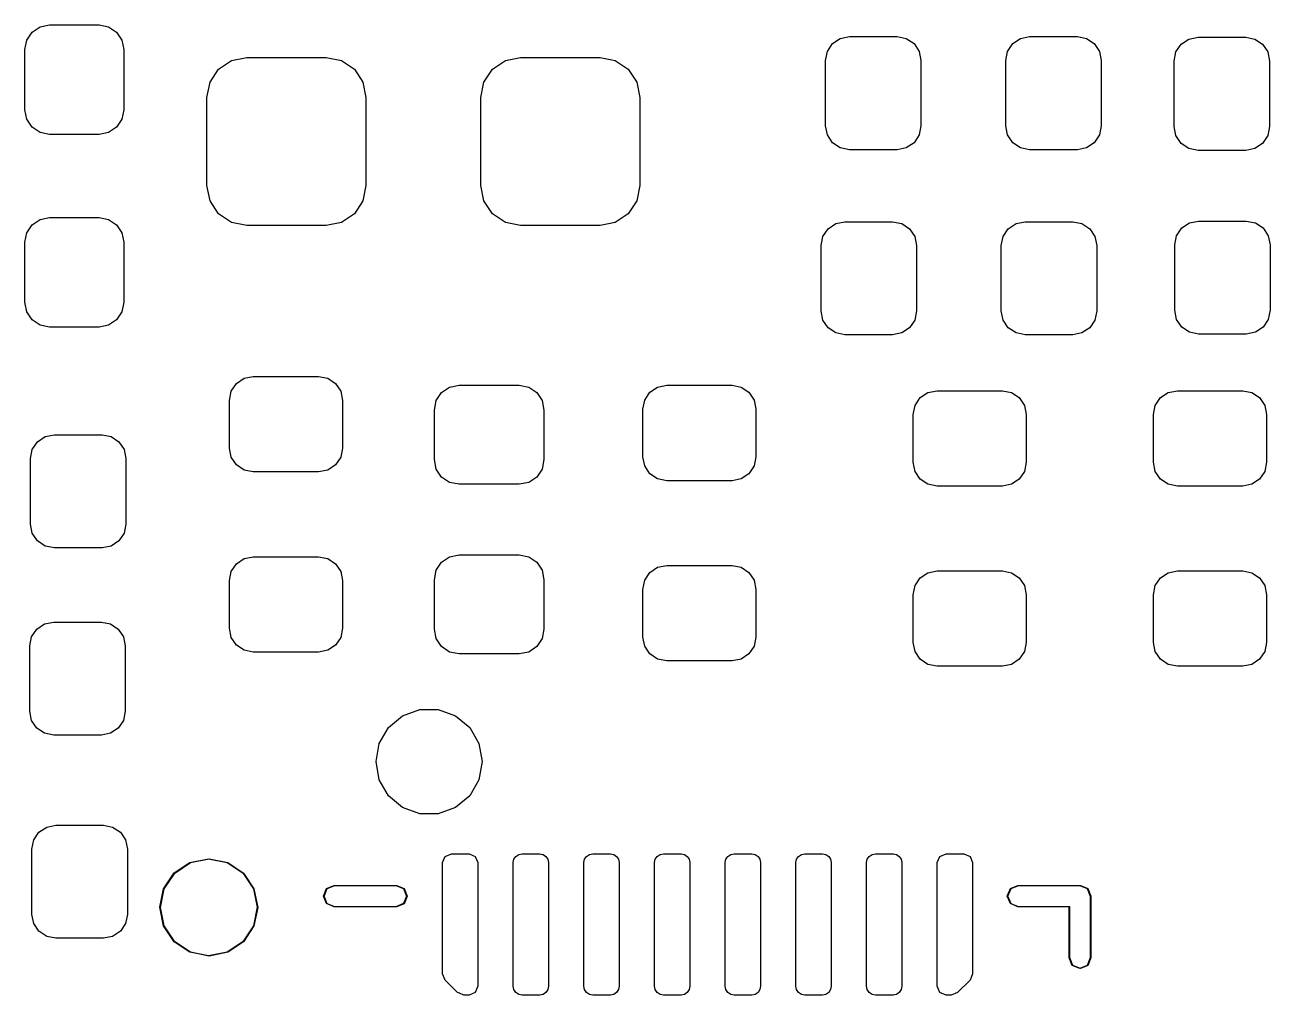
# Model space of a CAD drawing. Extents: x -4.6 to 74, y -9.9 to 22.
# Drawn here: x 10.31 to 17.34, y 5.32 to 10.8 of the extents above; entities that cross this region are included whole.
import ezdxf

# ---------------------------------------------------------------- set-up
doc = ezdxf.new("R2010")
doc.units = 0
doc.header["$MEASUREMENT"] = 0
doc.layers.get('0').update_dxf_attribs({"color": 252, "linetype": 'CONTINUOUS'})
doc.layers.add('BLACK', color=140, linetype='CONTINUOUS')
doc.layers.get('0').off()

# ---------------------------------------------------------------- blocks, each defined once
blk = doc.blocks.new('Tang_Nano_9K_3672-F_Mask')
at = {"layer": 'BLACK', "linetype": 'Continuous'}
for p, q in [((4.26362, -3.43294), (4.26481, -3.43115)), ((4.26481, -3.43115), (4.2666, -3.42996)), ((4.2666, -3.42996), (4.26871, -3.42954)), ((4.26871, -3.42954), (4.27973, -3.42954)), ((4.27973, -3.42954), (4.28184, -3.42996)), ((4.28184, -3.42996), (4.28363, -3.43115)), ((4.28363, -3.43115), (4.28482, -3.43294)), ((4.4449, -3.43256), (4.44693, -3.43216)), ((4.44693, -3.43216), (4.45756, -3.43216)), ((4.45756, -3.43216), (4.45959, -3.43256)), ((4.48505, -3.43256), (4.48709, -3.43216)), ((4.48709, -3.43216), (4.49772, -3.43216)), ((4.49772, -3.43216), (4.49975, -3.43256)), ((4.52257, -3.4327), (4.52461, -3.43229)), ((4.52461, -3.43229), (4.53524, -3.43229)), ((4.53524, -3.43229), (4.53727, -3.4327)), ((4.2632, -3.43505), (4.26362, -3.43294)), ((4.2632, -3.44843), (4.2632, -3.43505)), ((4.28482, -3.43294), (4.28524, -3.43505)), ((4.28524, -3.43505), (4.28524, -3.44843)), ((4.44202, -3.43544), (4.44317, -3.43371)), ((4.44317, -3.43371), (4.4449, -3.43256)), ((4.45959, -3.43256), (4.46132, -3.43371)), ((4.46132, -3.43371), (4.46247, -3.43544)), ((4.48218, -3.43544), (4.48333, -3.43371)), ((4.48333, -3.43371), (4.48505, -3.43256)), ((4.49975, -3.43256), (4.50147, -3.43371)), ((4.50147, -3.43371), (4.50263, -3.43544)), ((4.5197, -3.43557), (4.52085, -3.43385)), ((4.52085, -3.43385), (4.52257, -3.4327)), ((4.53727, -3.4327), (4.53899, -3.43385)), ((4.53899, -3.43385), (4.54015, -3.43557)), ((4.30637, -3.43942), (4.30924, -3.43749)), ((4.30924, -3.43749), (4.31263, -3.43682)), ((4.31263, -3.43682), (4.33035, -3.43682)), ((4.33035, -3.43682), (4.33374, -3.43749)), ((4.33374, -3.43749), (4.33661, -3.43942)), ((4.36739, -3.43942), (4.37026, -3.43749)), ((4.37026, -3.43749), (4.37365, -3.43682)), ((4.37365, -3.43682), (4.39137, -3.43682)), ((4.39137, -3.43682), (4.39476, -3.43749)), ((4.39476, -3.43749), (4.39763, -3.43942)), ((4.44161, -3.43747), (4.44202, -3.43544)), ((4.44161, -3.45204), (4.44161, -3.43747)), ((4.46247, -3.43544), (4.46287, -3.43747)), ((4.46287, -3.43747), (4.46287, -3.45204)), ((4.48177, -3.43747), (4.48218, -3.43544)), ((4.48177, -3.45204), (4.48177, -3.43747)), ((4.50263, -3.43544), (4.50303, -3.43747)), ((4.50303, -3.43747), (4.50303, -3.45204)), ((4.51929, -3.43761), (4.5197, -3.43557)), ((4.51929, -3.45217), (4.51929, -3.43761)), ((4.54015, -3.43557), (4.54055, -3.43761)), ((4.54055, -3.43761), (4.54055, -3.45217)), ((4.30445, -3.44229), (4.30637, -3.43942)), ((4.33661, -3.43942), (4.33853, -3.44229)), ((4.36547, -3.44229), (4.36739, -3.43942)), ((4.39763, -3.43942), (4.39955, -3.44229)), ((4.30377, -3.44568), (4.30445, -3.44229)), ((4.33853, -3.44229), (4.3392, -3.44568)), ((4.3648, -3.44568), (4.36547, -3.44229)), ((4.39955, -3.44229), (4.40023, -3.44568)), ((4.30377, -3.46536), (4.30377, -3.44568)), ((4.3392, -3.44568), (4.3392, -3.46536)), ((4.3648, -3.46536), (4.3648, -3.44568)), ((4.40023, -3.44568), (4.40023, -3.46536)), ((4.26362, -3.45054), (4.2632, -3.44843)), ((4.28524, -3.44843), (4.28482, -3.45054)), ((4.26481, -3.45233), (4.26362, -3.45054)), ((4.28482, -3.45054), (4.28363, -3.45233)), ((4.2666, -3.45353), (4.26481, -3.45233)), ((4.26871, -3.45395), (4.2666, -3.45353)), ((4.27973, -3.45395), (4.26871, -3.45395)), ((4.28184, -3.45353), (4.27973, -3.45395)), ((4.28363, -3.45233), (4.28184, -3.45353)), ((4.44202, -3.45407), (4.44161, -3.45204)), ((4.44317, -3.4558), (4.44202, -3.45407)), ((4.46247, -3.45407), (4.46132, -3.4558)), ((4.46287, -3.45204), (4.46247, -3.45407)), ((4.48218, -3.45407), (4.48177, -3.45204)), ((4.48333, -3.4558), (4.48218, -3.45407)), ((4.50263, -3.45407), (4.50147, -3.4558)), ((4.50303, -3.45204), (4.50263, -3.45407)), ((4.5197, -3.45421), (4.51929, -3.45217)), ((4.52085, -3.45593), (4.5197, -3.45421)), ((4.54015, -3.45421), (4.53899, -3.45593)), ((4.54055, -3.45217), (4.54015, -3.45421)), ((4.4449, -3.45695), (4.44317, -3.4558)), ((4.44693, -3.45735), (4.4449, -3.45695)), ((4.45959, -3.45695), (4.45756, -3.45735)), ((4.46132, -3.4558), (4.45959, -3.45695)), ((4.48505, -3.45695), (4.48333, -3.4558)), ((4.48709, -3.45735), (4.48505, -3.45695)), ((4.49975, -3.45695), (4.49772, -3.45735)), ((4.50147, -3.4558), (4.49975, -3.45695)), ((4.52257, -3.45709), (4.52085, -3.45593)), ((4.52461, -3.45749), (4.52257, -3.45709)), ((4.53727, -3.45709), (4.53524, -3.45749)), ((4.53899, -3.45593), (4.53727, -3.45709)), ((4.45756, -3.45735), (4.44693, -3.45735)), ((4.49772, -3.45735), (4.48709, -3.45735)), ((4.53524, -3.45749), (4.52461, -3.45749)), ((4.30445, -3.46875), (4.30377, -3.46536)), ((4.3392, -3.46536), (4.33853, -3.46875)), ((4.36547, -3.46875), (4.3648, -3.46536)), ((4.40023, -3.46536), (4.39955, -3.46875)), ((4.30637, -3.47163), (4.30445, -3.46875)), ((4.33853, -3.46875), (4.33661, -3.47163)), ((4.36739, -3.47163), (4.36547, -3.46875)), ((4.39955, -3.46875), (4.39763, -3.47163)), ((4.26481, -3.47406), (4.2666, -3.47287)), ((4.2666, -3.47287), (4.26871, -3.47245)), ((4.26871, -3.47245), (4.27973, -3.47245)), ((4.27973, -3.47245), (4.28184, -3.47287)), ((4.28184, -3.47287), (4.28363, -3.47406)), ((4.30924, -3.47355), (4.30637, -3.47163)), ((4.31263, -3.47422), (4.30924, -3.47355)), ((4.33374, -3.47355), (4.33035, -3.47422)), ((4.33661, -3.47163), (4.33374, -3.47355)), ((4.37026, -3.47355), (4.36739, -3.47163)), ((4.37365, -3.47422), (4.37026, -3.47355)), ((4.39476, -3.47355), (4.39137, -3.47422)), ((4.39763, -3.47163), (4.39476, -3.47355)), ((4.44217, -3.47496), (4.4439, -3.47381)), ((4.4439, -3.47381), (4.44593, -3.4734)), ((4.44593, -3.4734), (4.45656, -3.4734)), ((4.45656, -3.4734), (4.45859, -3.47381)), ((4.45859, -3.47381), (4.46032, -3.47496)), ((4.48233, -3.47496), (4.48405, -3.47381)), ((4.48405, -3.47381), (4.48609, -3.4734)), ((4.48609, -3.4734), (4.49672, -3.4734)), ((4.49672, -3.4734), (4.49875, -3.47381)), ((4.49875, -3.47381), (4.50047, -3.47496)), ((4.52097, -3.47479), (4.52269, -3.47364)), ((4.52269, -3.47364), (4.52472, -3.47324)), ((4.52472, -3.47324), (4.53535, -3.47324)), ((4.53535, -3.47324), (4.53739, -3.47364)), ((4.53739, -3.47364), (4.53911, -3.47479)), ((4.2632, -3.47796), (4.26362, -3.47585)), ((4.26362, -3.47585), (4.26481, -3.47406)), ((4.28363, -3.47406), (4.28482, -3.47585)), ((4.28482, -3.47585), (4.28524, -3.47796)), ((4.33035, -3.47422), (4.31263, -3.47422)), ((4.39137, -3.47422), (4.37365, -3.47422)), ((4.44061, -3.47872), (4.44102, -3.47668)), ((4.44102, -3.47668), (4.44217, -3.47496)), ((4.46032, -3.47496), (4.46147, -3.47668)), ((4.46147, -3.47668), (4.46187, -3.47872)), ((4.48077, -3.47872), (4.48118, -3.47668)), ((4.48118, -3.47668), (4.48233, -3.47496)), ((4.50047, -3.47496), (4.50163, -3.47668)), ((4.50163, -3.47668), (4.50203, -3.47872)), ((4.51941, -3.47855), (4.51981, -3.47652)), ((4.51981, -3.47652), (4.52097, -3.47479)), ((4.53911, -3.47479), (4.54026, -3.47652)), ((4.54026, -3.47652), (4.54067, -3.47855)), ((4.2632, -3.49135), (4.2632, -3.47796)), ((4.28524, -3.47796), (4.28524, -3.49135)), ((4.44061, -3.49328), (4.44061, -3.47872)), ((4.46187, -3.47872), (4.46187, -3.49328)), ((4.48077, -3.49328), (4.48077, -3.47872)), ((4.50203, -3.47872), (4.50203, -3.49328)), ((4.51941, -3.49312), (4.51941, -3.47855)), ((4.54067, -3.47855), (4.54067, -3.49312)), ((4.26362, -3.49346), (4.2632, -3.49135)), ((4.28524, -3.49135), (4.28482, -3.49346)), ((4.44102, -3.49532), (4.44061, -3.49328)), ((4.46187, -3.49328), (4.46147, -3.49532)), ((4.48118, -3.49532), (4.48077, -3.49328)), ((4.50203, -3.49328), (4.50163, -3.49532)), ((4.51981, -3.49515), (4.51941, -3.49312)), ((4.54067, -3.49312), (4.54026, -3.49515)), ((4.26481, -3.49525), (4.26362, -3.49346)), ((4.2666, -3.49644), (4.26481, -3.49525)), ((4.28363, -3.49525), (4.28184, -3.49644)), ((4.28482, -3.49346), (4.28363, -3.49525)), ((4.44217, -3.49704), (4.44102, -3.49532)), ((4.46147, -3.49532), (4.46032, -3.49704)), ((4.48233, -3.49704), (4.48118, -3.49532)), ((4.50163, -3.49532), (4.50047, -3.49704)), ((4.52097, -3.49688), (4.51981, -3.49515)), ((4.54026, -3.49515), (4.53911, -3.49688)), ((4.26871, -3.49686), (4.2666, -3.49644)), ((4.27973, -3.49686), (4.26871, -3.49686)), ((4.28184, -3.49644), (4.27973, -3.49686)), ((4.4439, -3.49819), (4.44217, -3.49704)), ((4.44593, -3.4986), (4.4439, -3.49819)), ((4.45656, -3.4986), (4.44593, -3.4986)), ((4.45859, -3.49819), (4.45656, -3.4986)), ((4.46032, -3.49704), (4.45859, -3.49819)), ((4.48405, -3.49819), (4.48233, -3.49704)), ((4.48609, -3.4986), (4.48405, -3.49819)), ((4.49672, -3.4986), (4.48609, -3.4986)), ((4.49875, -3.49819), (4.49672, -3.4986)), ((4.50047, -3.49704), (4.49875, -3.49819)), ((4.52269, -3.49803), (4.52097, -3.49688)), ((4.52472, -3.49843), (4.52269, -3.49803)), ((4.53535, -3.49843), (4.52472, -3.49843)), ((4.53739, -3.49803), (4.53535, -3.49843)), ((4.53911, -3.49688), (4.53739, -3.49803)), ((4.30918, -3.51116), (4.31034, -3.50944)), ((4.31034, -3.50944), (4.31206, -3.50829)), ((4.31206, -3.50829), (4.31409, -3.50788)), ((4.31409, -3.50788), (4.32866, -3.50788)), ((4.32866, -3.50788), (4.3307, -3.50829)), ((4.3307, -3.50829), (4.33242, -3.50944)), ((4.33242, -3.50944), (4.33357, -3.51116)), ((4.35785, -3.51027), (4.35996, -3.50985)), ((4.35996, -3.50985), (4.37335, -3.50985)), ((4.37335, -3.50985), (4.37546, -3.51027)), ((4.40419, -3.51026), (4.40622, -3.50985)), ((4.40622, -3.50985), (4.42079, -3.50985)), ((4.42079, -3.50985), (4.42282, -3.51026)), ((4.30878, -3.5132), (4.30918, -3.51116)), ((4.33357, -3.51116), (4.33398, -3.5132)), ((4.35487, -3.51325), (4.35606, -3.51147)), ((4.35606, -3.51147), (4.35785, -3.51027)), ((4.37546, -3.51027), (4.37724, -3.51147)), ((4.37724, -3.51147), (4.37844, -3.51325)), ((4.40131, -3.51313), (4.40246, -3.51141)), ((4.40246, -3.51141), (4.40419, -3.51026)), ((4.42282, -3.51026), (4.42455, -3.51141)), ((4.42455, -3.51141), (4.4257, -3.51313)), ((4.46155, -3.51433), (4.4627, -3.5126)), ((4.4627, -3.5126), (4.46442, -3.51145)), ((4.46442, -3.51145), (4.46646, -3.51105)), ((4.46646, -3.51105), (4.48102, -3.51105)), ((4.48102, -3.51105), (4.48306, -3.51145)), ((4.48306, -3.51145), (4.48478, -3.5126)), ((4.48478, -3.5126), (4.48593, -3.51433)), ((4.51509, -3.51433), (4.51624, -3.5126)), ((4.51624, -3.5126), (4.51797, -3.51145)), ((4.51797, -3.51145), (4.52, -3.51105)), ((4.52, -3.51105), (4.53457, -3.51105)), ((4.53457, -3.51105), (4.5366, -3.51145)), ((4.5366, -3.51145), (4.53833, -3.5126)), ((4.53833, -3.5126), (4.53948, -3.51433)), ((4.30878, -3.52383), (4.30878, -3.5132)), ((4.33398, -3.5132), (4.33398, -3.52383)), ((4.35445, -3.51536), (4.35487, -3.51325)), ((4.35445, -3.52639), (4.35445, -3.51536)), ((4.37844, -3.51325), (4.37886, -3.51536)), ((4.37886, -3.51536), (4.37886, -3.52639)), ((4.40091, -3.51517), (4.40131, -3.51313)), ((4.40091, -3.5258), (4.40091, -3.51517)), ((4.4257, -3.51313), (4.4261, -3.51517)), ((4.4261, -3.51517), (4.4261, -3.5258)), ((4.46114, -3.51636), (4.46155, -3.51433)), ((4.48593, -3.51433), (4.48634, -3.51636)), ((4.51469, -3.51636), (4.51509, -3.51433)), ((4.53948, -3.51433), (4.53988, -3.51636)), ((4.46114, -3.52699), (4.46114, -3.51636)), ((4.48634, -3.51636), (4.48634, -3.52699)), ((4.51469, -3.52699), (4.51469, -3.51636)), ((4.53988, -3.51636), (4.53988, -3.52699)), ((4.26773, -3.52128), (4.26976, -3.52088)), ((4.26976, -3.52088), (4.28039, -3.52088)), ((4.28039, -3.52088), (4.28243, -3.52128)), ((4.26485, -3.52416), (4.26601, -3.52243)), ((4.26601, -3.52243), (4.26773, -3.52128)), ((4.28243, -3.52128), (4.28415, -3.52243)), ((4.28415, -3.52243), (4.2853, -3.52416)), ((4.30918, -3.52586), (4.30878, -3.52383)), ((4.33398, -3.52383), (4.33357, -3.52586)), ((4.26445, -3.52619), (4.26485, -3.52416)), ((4.26445, -3.54076), (4.26445, -3.52619)), ((4.2853, -3.52416), (4.28571, -3.52619)), ((4.28571, -3.52619), (4.28571, -3.54076)), ((4.31034, -3.52759), (4.30918, -3.52586)), ((4.33357, -3.52586), (4.33242, -3.52759)), ((4.35487, -3.5285), (4.35445, -3.52639)), ((4.37886, -3.52639), (4.37844, -3.5285)), ((4.40131, -3.52783), (4.40091, -3.5258)), ((4.4261, -3.5258), (4.4257, -3.52783)), ((4.31206, -3.52874), (4.31034, -3.52759)), ((4.31409, -3.52914), (4.31206, -3.52874)), ((4.32866, -3.52914), (4.31409, -3.52914)), ((4.3307, -3.52874), (4.32866, -3.52914)), ((4.33242, -3.52759), (4.3307, -3.52874)), ((4.35606, -3.53029), (4.35487, -3.5285)), ((4.37844, -3.5285), (4.37724, -3.53029)), ((4.40246, -3.52956), (4.40131, -3.52783)), ((4.4257, -3.52783), (4.42455, -3.52956)), ((4.46155, -3.52903), (4.46114, -3.52699)), ((4.4627, -3.53075), (4.46155, -3.52903)), ((4.48593, -3.52903), (4.48478, -3.53075)), ((4.48634, -3.52699), (4.48593, -3.52903)), ((4.51509, -3.52903), (4.51469, -3.52699)), ((4.51624, -3.53075), (4.51509, -3.52903)), ((4.53948, -3.52903), (4.53833, -3.53075)), ((4.53988, -3.52699), (4.53948, -3.52903)), ((4.35785, -3.53148), (4.35606, -3.53029)), ((4.35996, -3.5319), (4.35785, -3.53148)), ((4.37335, -3.5319), (4.35996, -3.5319)), ((4.37546, -3.53148), (4.37335, -3.5319)), ((4.37724, -3.53029), (4.37546, -3.53148)), ((4.40419, -3.53071), (4.40246, -3.52956)), ((4.40622, -3.53111), (4.40419, -3.53071)), ((4.42079, -3.53111), (4.40622, -3.53111)), ((4.42282, -3.53071), (4.42079, -3.53111)), ((4.42455, -3.52956), (4.42282, -3.53071)), ((4.46442, -3.5319), (4.4627, -3.53075)), ((4.46646, -3.53231), (4.46442, -3.5319)), ((4.48306, -3.5319), (4.48102, -3.53231)), ((4.48478, -3.53075), (4.48306, -3.5319)), ((4.51797, -3.5319), (4.51624, -3.53075)), ((4.52, -3.53231), (4.51797, -3.5319)), ((4.5366, -3.5319), (4.53457, -3.53231)), ((4.53833, -3.53075), (4.5366, -3.5319)), ((4.48102, -3.53231), (4.46646, -3.53231)), ((4.53457, -3.53231), (4.52, -3.53231)), ((4.26485, -3.54279), (4.26445, -3.54076)), ((4.26601, -3.54452), (4.26485, -3.54279)), ((4.2853, -3.54279), (4.28415, -3.54452)), ((4.28571, -3.54076), (4.2853, -3.54279)), ((4.26773, -3.54567), (4.26601, -3.54452)), ((4.26976, -3.54607), (4.26773, -3.54567)), ((4.28243, -3.54567), (4.28039, -3.54607)), ((4.28415, -3.54452), (4.28243, -3.54567)), ((4.28039, -3.54607), (4.26976, -3.54607)), ((4.31034, -3.5496), (4.31206, -3.54845)), ((4.31206, -3.54845), (4.31409, -3.54804)), ((4.31409, -3.54804), (4.32866, -3.54804)), ((4.32866, -3.54804), (4.3307, -3.54845)), ((4.3307, -3.54845), (4.33242, -3.5496)), ((4.35606, -3.54926), (4.35785, -3.54807)), ((4.35785, -3.54807), (4.35996, -3.54765)), ((4.35996, -3.54765), (4.37335, -3.54765)), ((4.37335, -3.54765), (4.37546, -3.54807)), ((4.37546, -3.54807), (4.37724, -3.54926)), ((4.30878, -3.55336), (4.30918, -3.55132)), ((4.30918, -3.55132), (4.31034, -3.5496)), ((4.33242, -3.5496), (4.33357, -3.55132)), ((4.33357, -3.55132), (4.33398, -3.55336)), ((4.35445, -3.55316), (4.35487, -3.55105)), ((4.35487, -3.55105), (4.35606, -3.54926)), ((4.37724, -3.54926), (4.37844, -3.55105)), ((4.37844, -3.55105), (4.37886, -3.55316)), ((4.40131, -3.55329), (4.40246, -3.55157)), ((4.40246, -3.55157), (4.40419, -3.55041)), ((4.40419, -3.55041), (4.40622, -3.55001)), ((4.40622, -3.55001), (4.42079, -3.55001)), ((4.42079, -3.55001), (4.42282, -3.55041)), ((4.42282, -3.55041), (4.42455, -3.55157)), ((4.42455, -3.55157), (4.4257, -3.55329)), ((4.4627, -3.55276), (4.46442, -3.55161)), ((4.46442, -3.55161), (4.46646, -3.5512)), ((4.46646, -3.5512), (4.48102, -3.5512)), ((4.48102, -3.5512), (4.48306, -3.55161)), ((4.48306, -3.55161), (4.48478, -3.55276)), ((4.51624, -3.55276), (4.51797, -3.55161)), ((4.51797, -3.55161), (4.52, -3.5512)), ((4.52, -3.5512), (4.53457, -3.5512)), ((4.53457, -3.5512), (4.5366, -3.55161)), ((4.5366, -3.55161), (4.53833, -3.55276)), ((4.30878, -3.56399), (4.30878, -3.55336)), ((4.33398, -3.55336), (4.33398, -3.56399)), ((4.35445, -3.56418), (4.35445, -3.55316)), ((4.37886, -3.55316), (4.37886, -3.56418)), ((4.40091, -3.55532), (4.40131, -3.55329)), ((4.4257, -3.55329), (4.4261, -3.55532)), ((4.46155, -3.55449), (4.4627, -3.55276)), ((4.48478, -3.55276), (4.48593, -3.55449)), ((4.51509, -3.55449), (4.51624, -3.55276)), ((4.53833, -3.55276), (4.53948, -3.55449)), ((4.40091, -3.56595), (4.40091, -3.55532)), ((4.4261, -3.55532), (4.4261, -3.56595)), ((4.46114, -3.55652), (4.46155, -3.55449)), ((4.46114, -3.56715), (4.46114, -3.55652)), ((4.48593, -3.55449), (4.48634, -3.55652)), ((4.48634, -3.55652), (4.48634, -3.56715)), ((4.51469, -3.55652), (4.51509, -3.55449)), ((4.51469, -3.56715), (4.51469, -3.55652)), ((4.53948, -3.55449), (4.53988, -3.55652)), ((4.53988, -3.55652), (4.53988, -3.56715)), ((4.26757, -3.56301), (4.26961, -3.56261)), ((4.26961, -3.56261), (4.28024, -3.56261)), ((4.28024, -3.56261), (4.28227, -3.56301)), ((4.2647, -3.56589), (4.26585, -3.56416)), ((4.26585, -3.56416), (4.26757, -3.56301)), ((4.28227, -3.56301), (4.28399, -3.56416)), ((4.28399, -3.56416), (4.28515, -3.56589)), ((4.30918, -3.56602), (4.30878, -3.56399)), ((4.33398, -3.56399), (4.33357, -3.56602)), ((4.35487, -3.56629), (4.35445, -3.56418)), ((4.37886, -3.56418), (4.37844, -3.56629)), ((4.26429, -3.56792), (4.2647, -3.56589)), ((4.26429, -3.58249), (4.26429, -3.56792)), ((4.28515, -3.56589), (4.28555, -3.56792)), ((4.28555, -3.56792), (4.28555, -3.58249)), ((4.31034, -3.56774), (4.30918, -3.56602)), ((4.31206, -3.5689), (4.31034, -3.56774)), ((4.33242, -3.56774), (4.3307, -3.5689)), ((4.33357, -3.56602), (4.33242, -3.56774)), ((4.35606, -3.56808), (4.35487, -3.56629)), ((4.35785, -3.56928), (4.35606, -3.56808)), ((4.37724, -3.56808), (4.37546, -3.56928)), ((4.37844, -3.56629), (4.37724, -3.56808)), ((4.40131, -3.56799), (4.40091, -3.56595)), ((4.40246, -3.56971), (4.40131, -3.56799)), ((4.4257, -3.56799), (4.42455, -3.56971)), ((4.4261, -3.56595), (4.4257, -3.56799)), ((4.46155, -3.56918), (4.46114, -3.56715)), ((4.48634, -3.56715), (4.48593, -3.56918)), ((4.51509, -3.56918), (4.51469, -3.56715)), ((4.53988, -3.56715), (4.53948, -3.56918)), ((4.31409, -3.5693), (4.31206, -3.5689)), ((4.32866, -3.5693), (4.31409, -3.5693)), ((4.3307, -3.5689), (4.32866, -3.5693)), ((4.35996, -3.56969), (4.35785, -3.56928)), ((4.37335, -3.56969), (4.35996, -3.56969)), ((4.37546, -3.56928), (4.37335, -3.56969)), ((4.40419, -3.57087), (4.40246, -3.56971)), ((4.40622, -3.57127), (4.40419, -3.57087)), ((4.42282, -3.57087), (4.42079, -3.57127)), ((4.42455, -3.56971), (4.42282, -3.57087)), ((4.4627, -3.57091), (4.46155, -3.56918)), ((4.46442, -3.57206), (4.4627, -3.57091)), ((4.48478, -3.57091), (4.48306, -3.57206)), ((4.48593, -3.56918), (4.48478, -3.57091)), ((4.51624, -3.57091), (4.51509, -3.56918)), ((4.51797, -3.57206), (4.51624, -3.57091)), ((4.53833, -3.57091), (4.5366, -3.57206)), ((4.53948, -3.56918), (4.53833, -3.57091)), ((4.42079, -3.57127), (4.40622, -3.57127)), ((4.46646, -3.57246), (4.46442, -3.57206)), ((4.48102, -3.57246), (4.46646, -3.57246)), ((4.48306, -3.57206), (4.48102, -3.57246)), ((4.52, -3.57246), (4.51797, -3.57206)), ((4.53457, -3.57246), (4.52, -3.57246)), ((4.5366, -3.57206), (4.53457, -3.57246)), ((4.34736, -3.58348), (4.35122, -3.58208)), ((4.35122, -3.58208), (4.35532, -3.58208)), ((4.35532, -3.58208), (4.35917, -3.58348)), ((4.2647, -3.58452), (4.26429, -3.58249)), ((4.26585, -3.58625), (4.2647, -3.58452)), ((4.28515, -3.58452), (4.28399, -3.58625)), ((4.28555, -3.58249), (4.28515, -3.58452)), ((4.34422, -3.58612), (4.34736, -3.58348)), ((4.35917, -3.58348), (4.36232, -3.58612)), ((4.26757, -3.5874), (4.26585, -3.58625)), ((4.26961, -3.5878), (4.26757, -3.5874)), ((4.28227, -3.5874), (4.28024, -3.5878)), ((4.28399, -3.58625), (4.28227, -3.5874)), ((4.34217, -3.58967), (4.34422, -3.58612)), ((4.36232, -3.58612), (4.36437, -3.58967)), ((4.28024, -3.5878), (4.26961, -3.5878)), ((4.34146, -3.59371), (4.34217, -3.58967)), ((4.36437, -3.58967), (4.36508, -3.59371)), ((4.34217, -3.59775), (4.34146, -3.59371)), ((4.36508, -3.59371), (4.36437, -3.59775)), ((4.34422, -3.6013), (4.34217, -3.59775)), ((4.36437, -3.59775), (4.36232, -3.6013)), ((4.34736, -3.60394), (4.34422, -3.6013)), ((4.36232, -3.6013), (4.35917, -3.60394)), ((4.35122, -3.60534), (4.34736, -3.60394)), ((4.35917, -3.60394), (4.35532, -3.60534)), ((4.35532, -3.60534), (4.35122, -3.60534)), ((4.26518, -3.61116), (4.26633, -3.60944)), ((4.26633, -3.60944), (4.26805, -3.60829)), ((4.26805, -3.60829), (4.27009, -3.60788)), ((4.27009, -3.60788), (4.28072, -3.60788)), ((4.28072, -3.60788), (4.28275, -3.60829)), ((4.28275, -3.60829), (4.28447, -3.60944)), ((4.28447, -3.60944), (4.28563, -3.61116)), ((4.26477, -3.6132), (4.26518, -3.61116)), ((4.28563, -3.61116), (4.28603, -3.6132)), ((4.26477, -3.62777), (4.26477, -3.6132)), ((4.28603, -3.6132), (4.28603, -3.62777)), ((4.35627, -3.6162), (4.35684, -3.61481)), ((4.35684, -3.61481), (4.35824, -3.61424)), ((4.35824, -3.61424), (4.36217, -3.61424)), ((4.36217, -3.61424), (4.36357, -3.61481)), ((4.36357, -3.61481), (4.36414, -3.6162)), ((4.37217, -3.61545), (4.37259, -3.61481)), ((4.37259, -3.61481), (4.37323, -3.61439)), ((4.37323, -3.61439), (4.37398, -3.61424)), ((4.37398, -3.61424), (4.37792, -3.61424)), ((4.37792, -3.61424), (4.37867, -3.61439)), ((4.37867, -3.61439), (4.37931, -3.61481)), ((4.37931, -3.61481), (4.37974, -3.61545)), ((4.38791, -3.61545), (4.38834, -3.61481)), ((4.38834, -3.61481), (4.38898, -3.61439)), ((4.38898, -3.61439), (4.38973, -3.61424)), ((4.38973, -3.61424), (4.39367, -3.61424)), ((4.39367, -3.61424), (4.39442, -3.61439)), ((4.39442, -3.61439), (4.39506, -3.61481)), ((4.39506, -3.61481), (4.39549, -3.61545)), ((4.40366, -3.61545), (4.40409, -3.61481)), ((4.40409, -3.61481), (4.40473, -3.61439)), ((4.40473, -3.61439), (4.40548, -3.61424)), ((4.40548, -3.61424), (4.40942, -3.61424)), ((4.40942, -3.61424), (4.41017, -3.61439)), ((4.41017, -3.61439), (4.41081, -3.61481)), ((4.41081, -3.61481), (4.41124, -3.61545)), ((4.41941, -3.61545), (4.41984, -3.61481)), ((4.41984, -3.61481), (4.42048, -3.61439)), ((4.42048, -3.61439), (4.42123, -3.61424)), ((4.42123, -3.61424), (4.42517, -3.61424)), ((4.42517, -3.61424), (4.42592, -3.61439)), ((4.42592, -3.61439), (4.42656, -3.61481)), ((4.42656, -3.61481), (4.42698, -3.61545)), ((4.43516, -3.61545), (4.43558, -3.61481)), ((4.43558, -3.61481), (4.43622, -3.61439)), ((4.43622, -3.61439), (4.43698, -3.61424)), ((4.43698, -3.61424), (4.44091, -3.61424)), ((4.44091, -3.61424), (4.44167, -3.61439)), ((4.44167, -3.61439), (4.44231, -3.61481)), ((4.44231, -3.61481), (4.44273, -3.61545)), ((4.45091, -3.61545), (4.45133, -3.61481)), ((4.45133, -3.61481), (4.45197, -3.61439)), ((4.45197, -3.61439), (4.45272, -3.61424)), ((4.45272, -3.61424), (4.45666, -3.61424)), ((4.45666, -3.61424), (4.45741, -3.61439)), ((4.45741, -3.61439), (4.45805, -3.61481)), ((4.45805, -3.61481), (4.45848, -3.61545)), ((4.4665, -3.6162), (4.46708, -3.61481)), ((4.46708, -3.61481), (4.46847, -3.61424)), ((4.46847, -3.61424), (4.47241, -3.61424)), ((4.47241, -3.61424), (4.4738, -3.61481)), ((4.4738, -3.61481), (4.47438, -3.6162)), ((4.35627, -3.64098), (4.35627, -3.6162)), ((4.36414, -3.6162), (4.36414, -3.64376)), ((4.37202, -3.6162), (4.37217, -3.61545)), ((4.37202, -3.64376), (4.37202, -3.6162)), ((4.37974, -3.61545), (4.37989, -3.6162)), ((4.37989, -3.6162), (4.37989, -3.64376)), ((4.38776, -3.6162), (4.38791, -3.61545)), ((4.38776, -3.64376), (4.38776, -3.6162)), ((4.39549, -3.61545), (4.39564, -3.6162)), ((4.39564, -3.6162), (4.39564, -3.64376)), ((4.40351, -3.6162), (4.40366, -3.61545)), ((4.40351, -3.64376), (4.40351, -3.6162)), ((4.41124, -3.61545), (4.41139, -3.6162)), ((4.41139, -3.6162), (4.41139, -3.64376)), ((4.41926, -3.6162), (4.41941, -3.61545)), ((4.41926, -3.64376), (4.41926, -3.6162)), ((4.42698, -3.61545), (4.42713, -3.6162)), ((4.42713, -3.6162), (4.42713, -3.64376)), ((4.43501, -3.6162), (4.43516, -3.61545)), ((4.43501, -3.64376), (4.43501, -3.6162)), ((4.44273, -3.61545), (4.44288, -3.6162)), ((4.44288, -3.6162), (4.44288, -3.64376)), ((4.45076, -3.6162), (4.45091, -3.61545)), ((4.45076, -3.64376), (4.45076, -3.6162)), ((4.45848, -3.61545), (4.45863, -3.6162)), ((4.45863, -3.6162), (4.45863, -3.64376)), ((4.4665, -3.64376), (4.4665, -3.6162)), ((4.47438, -3.6162), (4.47438, -3.64098)), ((4.26518, -3.6298), (4.26477, -3.62777)), ((4.28603, -3.62777), (4.28563, -3.6298)), ((4.26633, -3.63152), (4.26518, -3.6298)), ((4.26805, -3.63268), (4.26633, -3.63152)), ((4.28447, -3.63152), (4.28275, -3.63268)), ((4.28563, -3.6298), (4.28447, -3.63152)), ((4.27009, -3.63308), (4.26805, -3.63268)), ((4.28072, -3.63308), (4.27009, -3.63308)), ((4.28275, -3.63268), (4.28072, -3.63308)), ((4.35684, -3.64237), (4.35627, -3.64098)), ((4.35963, -3.64516), (4.35684, -3.64237)), ((4.4738, -3.64237), (4.47102, -3.64516)), ((4.47404, -3.6418), (4.4738, -3.64237)), ((4.47438, -3.64098), (4.47404, -3.6418)), ((4.36004, -3.64532), (4.35963, -3.64516)), ((4.36102, -3.64573), (4.36004, -3.64532)), ((4.36217, -3.64573), (4.36102, -3.64573)), ((4.36357, -3.64516), (4.36217, -3.64573)), ((4.36414, -3.64376), (4.36357, -3.64516)), ((4.37217, -3.64452), (4.37202, -3.64376)), ((4.37259, -3.64516), (4.37217, -3.64452)), ((4.37323, -3.64558), (4.37259, -3.64516)), ((4.37398, -3.64573), (4.37323, -3.64558)), ((4.37792, -3.64573), (4.37398, -3.64573)), ((4.37867, -3.64558), (4.37792, -3.64573)), ((4.37931, -3.64516), (4.37867, -3.64558)), ((4.37974, -3.64452), (4.37931, -3.64516)), ((4.37989, -3.64376), (4.37974, -3.64452)), ((4.38791, -3.64452), (4.38776, -3.64376)), ((4.38834, -3.64516), (4.38791, -3.64452)), ((4.38898, -3.64558), (4.38834, -3.64516)), ((4.38973, -3.64573), (4.38898, -3.64558)), ((4.39367, -3.64573), (4.38973, -3.64573)), ((4.39442, -3.64558), (4.39367, -3.64573)), ((4.39506, -3.64516), (4.39442, -3.64558)), ((4.39549, -3.64452), (4.39506, -3.64516)), ((4.39564, -3.64376), (4.39549, -3.64452)), ((4.40366, -3.64452), (4.40351, -3.64376)), ((4.40409, -3.64516), (4.40366, -3.64452)), ((4.40473, -3.64558), (4.40409, -3.64516)), ((4.40548, -3.64573), (4.40473, -3.64558)), ((4.40942, -3.64573), (4.40548, -3.64573)), ((4.41017, -3.64558), (4.40942, -3.64573)), ((4.41081, -3.64516), (4.41017, -3.64558)), ((4.41124, -3.64452), (4.41081, -3.64516)), ((4.41139, -3.64376), (4.41124, -3.64452)), ((4.41941, -3.64452), (4.41926, -3.64376)), ((4.41984, -3.64516), (4.41941, -3.64452)), ((4.42048, -3.64558), (4.41984, -3.64516)), ((4.42123, -3.64573), (4.42048, -3.64558)), ((4.42517, -3.64573), (4.42123, -3.64573)), ((4.42592, -3.64558), (4.42517, -3.64573)), ((4.42656, -3.64516), (4.42592, -3.64558)), ((4.42698, -3.64452), (4.42656, -3.64516)), ((4.42713, -3.64376), (4.42698, -3.64452)), ((4.43516, -3.64452), (4.43501, -3.64376)), ((4.43558, -3.64516), (4.43516, -3.64452)), ((4.43622, -3.64558), (4.43558, -3.64516)), ((4.43698, -3.64573), (4.43622, -3.64558)), ((4.44091, -3.64573), (4.43698, -3.64573)), ((4.44167, -3.64558), (4.44091, -3.64573)), ((4.44231, -3.64516), (4.44167, -3.64558)), ((4.44273, -3.64452), (4.44231, -3.64516)), ((4.44288, -3.64376), (4.44273, -3.64452)), ((4.45091, -3.64452), (4.45076, -3.64376)), ((4.45133, -3.64516), (4.45091, -3.64452)), ((4.45197, -3.64558), (4.45133, -3.64516)), ((4.45272, -3.64573), (4.45197, -3.64558)), ((4.45666, -3.64573), (4.45272, -3.64573)), ((4.45741, -3.64558), (4.45666, -3.64573)), ((4.45805, -3.64516), (4.45741, -3.64558)), ((4.45848, -3.64452), (4.45805, -3.64516)), ((4.45863, -3.64376), (4.45848, -3.64452)), ((4.46708, -3.64516), (4.4665, -3.64376)), ((4.46847, -3.64573), (4.46708, -3.64516)), ((4.46963, -3.64573), (4.46847, -3.64573)), ((4.47102, -3.64516), (4.46963, -3.64573))]:
    blk.add_line(p, q, dxfattribs=at)
blk = doc.blocks.new('Tang_Nano_9K_3672-F_Silkscreen')
at = {"layer": 'BLACK', "linetype": 'Continuous'}
for p, q in [((4.30011, -3.61619), (4.30425, -3.61536)), ((4.30425, -3.61536), (4.3084, -3.61619)), ((4.2966, -3.61854), (4.30011, -3.61619)), ((4.3084, -3.61619), (4.31191, -3.61854)), ((4.29425, -3.62205), (4.2966, -3.61854)), ((4.31191, -3.61854), (4.31425, -3.62205)), ((4.29343, -3.62619), (4.29425, -3.62205)), ((4.31425, -3.62205), (4.31508, -3.62619)), ((4.32989, -3.62369), (4.33058, -3.62201)), ((4.33058, -3.62536), (4.32989, -3.62369)), ((4.33058, -3.62201), (4.33225, -3.62132)), ((4.33225, -3.62132), (4.34603, -3.62132)), ((4.34603, -3.62132), (4.3477, -3.62201)), ((4.3477, -3.62201), (4.34839, -3.62369)), ((4.34839, -3.62369), (4.3477, -3.62536)), ((4.48225, -3.62369), (4.48294, -3.62201)), ((4.48294, -3.62536), (4.48225, -3.62369)), ((4.48294, -3.62201), (4.48461, -3.62132)), ((4.48461, -3.62132), (4.49839, -3.62132)), ((4.49839, -3.62132), (4.50006, -3.62201)), ((4.50006, -3.62201), (4.50076, -3.62369)), ((4.50076, -3.62369), (4.50076, -3.63746)), ((4.29425, -3.63033), (4.29343, -3.62619)), ((4.31508, -3.62619), (4.31425, -3.63033)), ((4.33225, -3.62605), (4.33058, -3.62536)), ((4.34603, -3.62605), (4.33225, -3.62605)), ((4.3477, -3.62536), (4.34603, -3.62605)), ((4.48461, -3.62605), (4.48294, -3.62536)), ((4.49603, -3.62605), (4.48461, -3.62605)), ((4.49603, -3.63746), (4.49603, -3.62605)), ((4.2966, -3.63385), (4.29425, -3.63033)), ((4.31425, -3.63033), (4.31191, -3.63385)), ((4.30011, -3.63619), (4.2966, -3.63385)), ((4.31191, -3.63385), (4.3084, -3.63619)), ((4.30425, -3.63702), (4.30011, -3.63619)), ((4.3084, -3.63619), (4.30425, -3.63702)), ((4.49672, -3.63913), (4.49603, -3.63746)), ((4.50076, -3.63746), (4.50006, -3.63913)), ((4.49839, -3.63983), (4.49672, -3.63913)), ((4.50006, -3.63913), (4.49839, -3.63983))]:
    blk.add_line(p, q, dxfattribs=at)

msp = doc.modelspace()

# ---------------------------------------------------------------- linework, layer by layer
at = {"layer": 'BLACK', "linetype": 'Continuous'}
for p, q in [((11.14849, 6.00612), (11.23747, 6.0657)), ((11.23747, 6.0657), (11.34243, 6.08674)), ((11.34243, 6.08674), (11.44764, 6.0657)), ((11.44764, 6.0657), (11.53663, 6.00612)), ((11.08891, 5.91713), (11.14849, 6.00612)), ((11.53663, 6.00612), (11.59595, 5.91713)), ((11.06812, 5.81218), (11.08891, 5.91713)), ((11.59595, 5.91713), (11.61699, 5.81218)), ((11.99246, 5.87556), (12.00995, 5.91815)), ((12.00995, 5.91815), (12.05229, 5.93564)), ((12.05229, 5.93564), (12.40164, 5.93564)), ((12.40164, 5.93564), (12.44398, 5.91815)), ((12.44398, 5.91815), (12.46147, 5.87556)), ((15.85511, 5.87556), (15.87261, 5.91815)), ((15.87261, 5.91815), (15.91495, 5.93564)), ((15.91495, 5.93564), (16.2643, 5.93564)), ((16.2643, 5.93564), (16.30664, 5.91815)), ((16.30664, 5.91815), (16.32438, 5.87556)), ((12.00995, 5.83322), (11.99246, 5.87556)), ((12.46147, 5.87556), (12.44398, 5.83322)), ((15.87261, 5.83322), (15.85511, 5.87556)), ((16.32438, 5.87556), (16.32438, 5.52646)), ((11.08891, 5.70722), (11.06812, 5.81218)), ((11.61699, 5.81218), (11.59595, 5.70722)), ((12.05229, 5.81572), (12.00995, 5.83322)), ((12.40164, 5.81572), (12.05229, 5.81572)), ((12.44398, 5.83322), (12.40164, 5.81572)), ((15.91495, 5.81572), (15.87261, 5.83322)), ((16.20447, 5.81572), (15.91495, 5.81572)), ((16.20447, 5.52646), (16.20447, 5.81572)), ((11.14849, 5.61798), (11.08891, 5.70722)), ((11.59595, 5.70722), (11.53663, 5.61798)), ((11.23747, 5.55865), (11.14849, 5.61798)), ((11.34243, 5.53761), (11.23747, 5.55865)), ((11.44764, 5.55865), (11.34243, 5.53761)), ((11.53663, 5.61798), (11.44764, 5.55865)), ((16.22196, 5.48412), (16.20447, 5.52646)), ((16.32438, 5.52646), (16.30664, 5.48412)), ((16.2643, 5.46637), (16.22196, 5.48412)), ((16.30664, 5.48412), (16.2643, 5.46637))]:
    msp.add_line(p, q, dxfattribs=at)

# ---------------------------------------------------------------- block references
at = {"linetype": 'Continuous', "xscale": 25.35216, "yscale": 25.35216, "zscale": 25.35216}
for name in ['Tang_Nano_9K_3672-F_Mask', 'Tang_Nano_9K_3672-F_Silkscreen']:
    msp.add_blockref(name, (-97.77587, 97.74348), dxfattribs=at)

doc.saveas('drawing.dxf')
